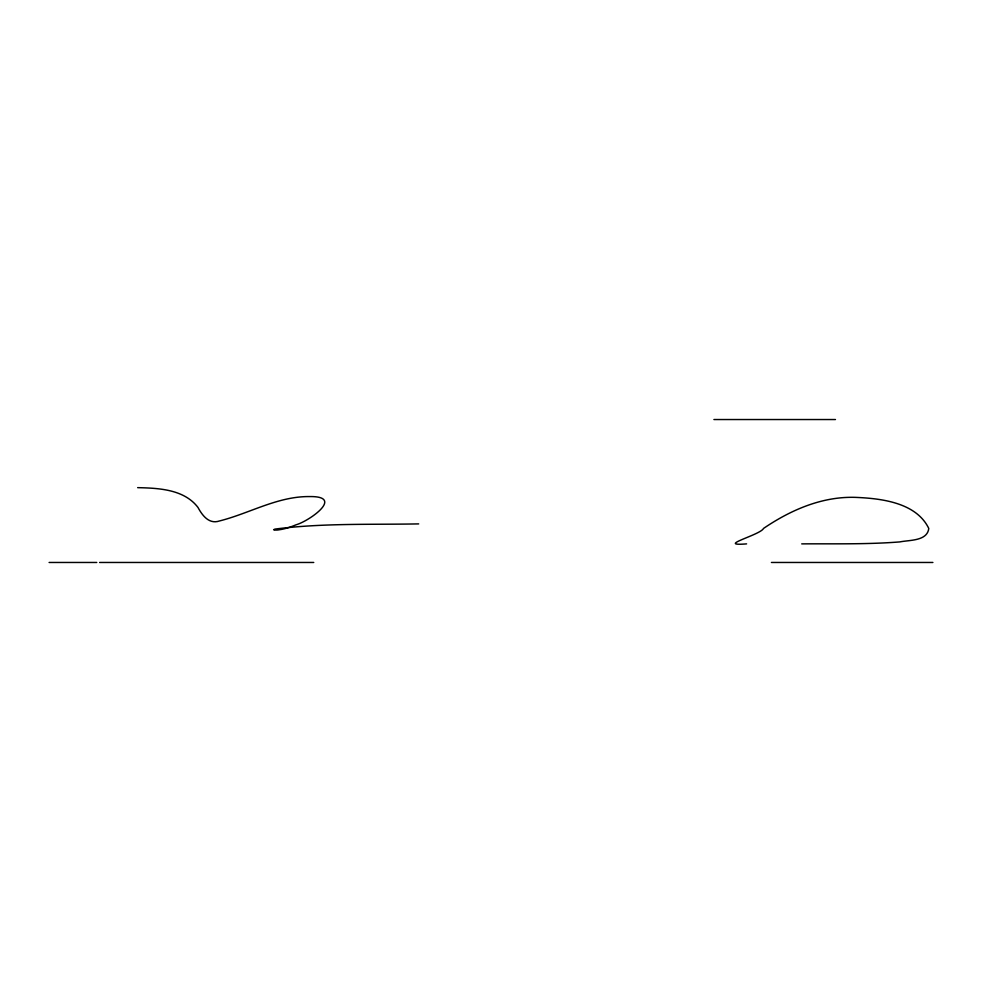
<?xml version="1.0" encoding="UTF-8"?>
<svg xmlns="http://www.w3.org/2000/svg" width="982" height="982" viewBox="0 0 982 982"><rect width="100%" height="100%" fill="white"/><g stroke="black" fill="none" stroke-linecap="round" stroke-linejoin="round"><path stroke-width="1.47" d="M418.688 523.897C370.815 524.756 322.575 523.001 274.985 529.089C270.676 530.378 277.967 530.17 279.048 529.801C284.952 529.016 290.647 527.064 296.122 524.769C308.937 521.233 345.013 496.033 309.575 496.573C277.673 496.241 249.649 513.365 219.526 520.951C209.08 524.572 202.28 515.44 197.983 507.448C184.113 489.245 158.605 488.115 137.664 487.649M713.914 419.535L835.461 419.535M746.59 543.881C714.773 546.409 760.51 534.994 763.505 528.451C790.51 510.088 821.86 496.389 855.126 497.358C881.038 498.39 916.218 502.453 928.776 528.451C927.266 541.254 909.344 539.94 899.868 541.904C867.229 544.494 834.442 543.635 801.729 543.881M49.1 562.465L96.764 562.465M99.599 562.465L313.749 562.465M771.422 562.465L932.9 562.465"/></g></svg>
